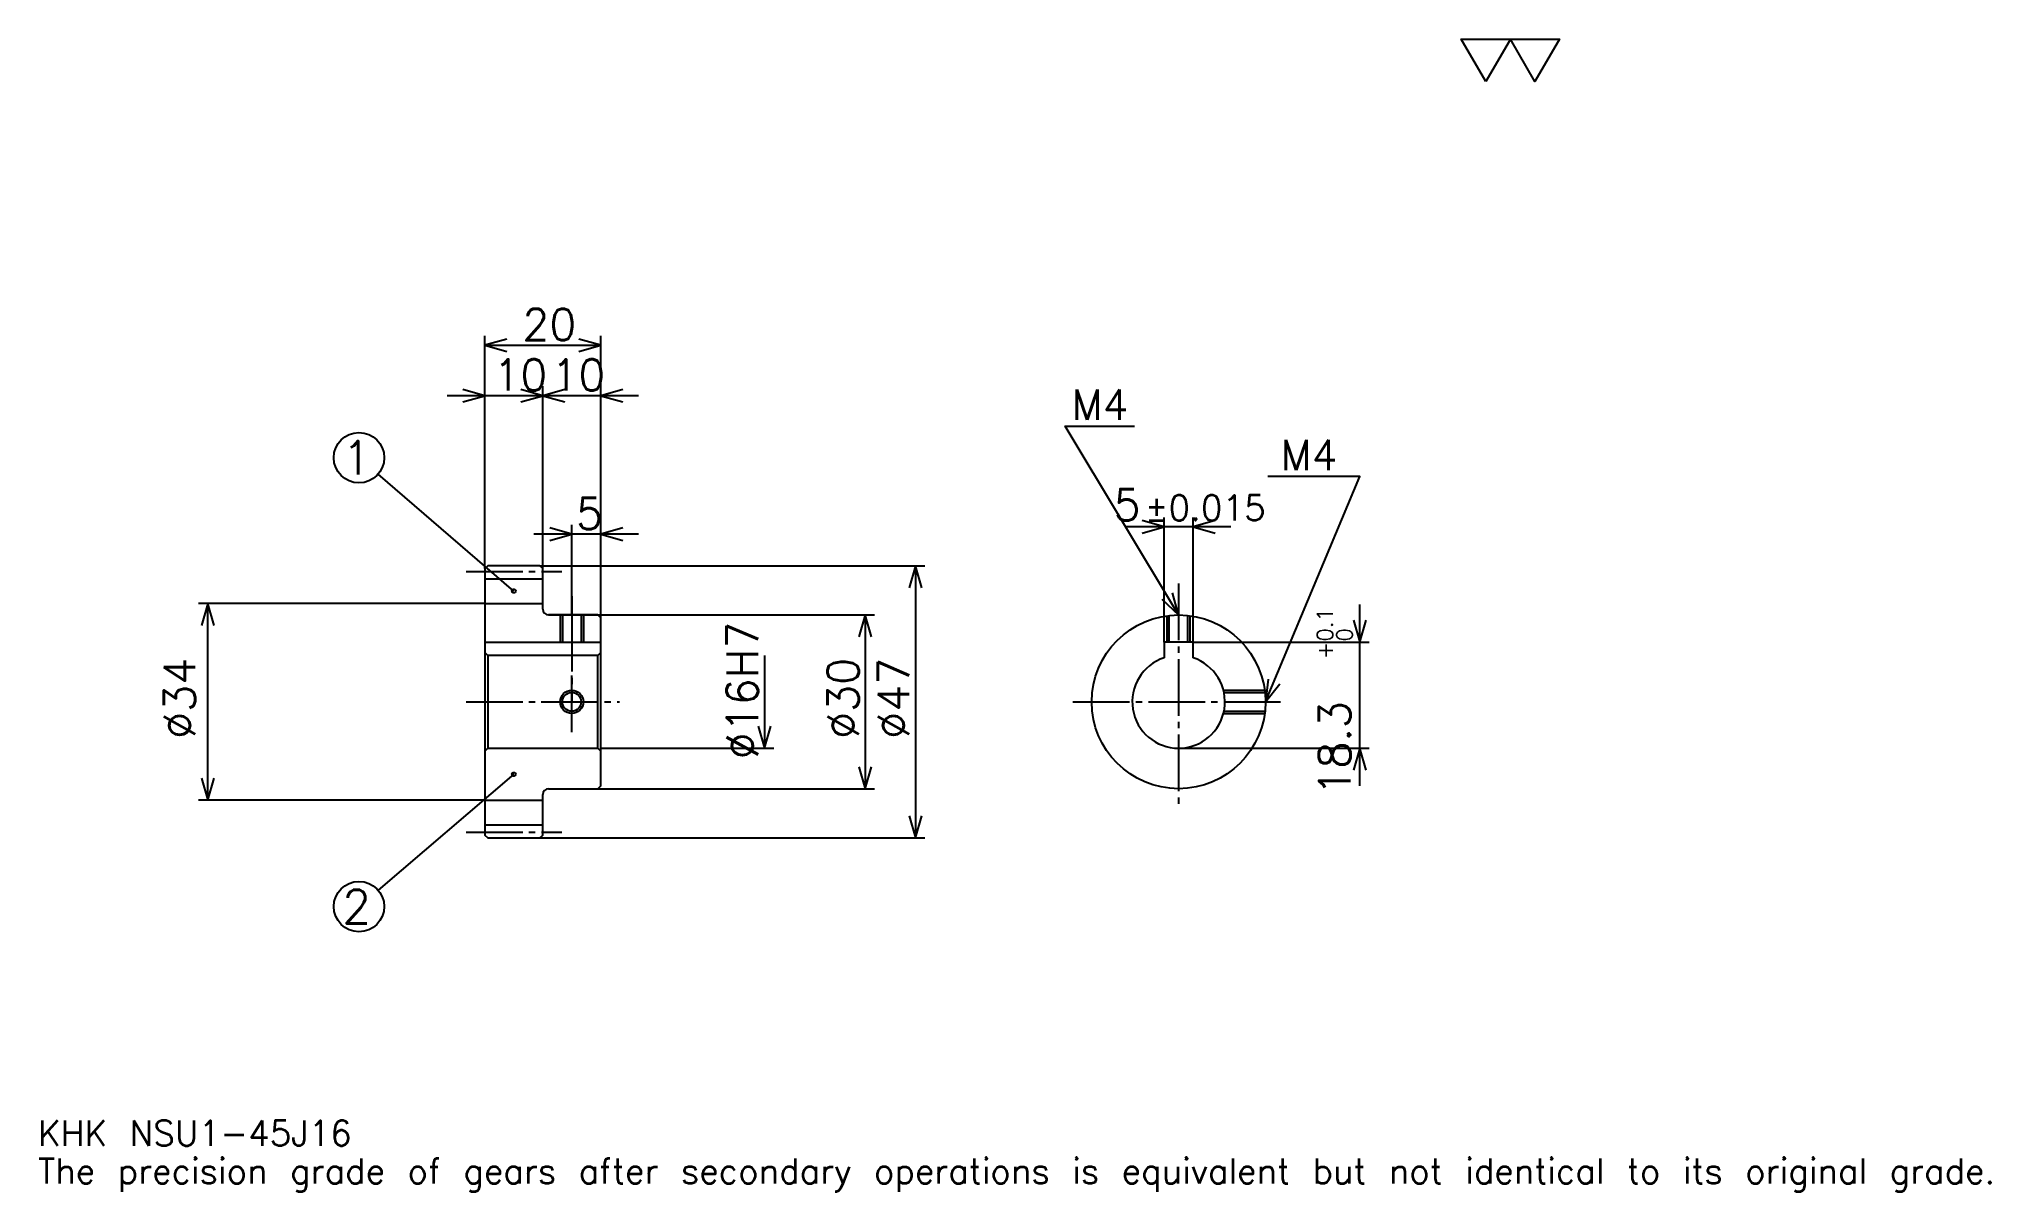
# Model space of a CAD drawing. Extents: x 11 to 348, y 4 to 203.
import ezdxf

# ---------------------------------------------------------------- set-up
doc = ezdxf.new("R2010")
doc.units = 0
doc.linetypes.add('DASHDOT', pattern=[13.04348, 9.782609, -1.086957, 1.086957, -1.086957])
doc.layers.get('0').update_dxf_attribs({"linetype": 'CONTINUOUS'})
doc.layers.add('DASHDOT', color=6, linetype='DASHDOT')
doc.styles.add('KANJI', font='TXT', dxfattribs={"bigfont": 'BIGFONT'})

msp = doc.modelspace()

# ---------------------------------------------------------------- linework, layer by layer
at = {"color": 5}
for p, q in [((88.043472, 112.08696), (88.043472, 151.76088)), ((108.043472, 112.08696), (108.043472, 151.76088)), ((88.043472, 150.130432), (108.043472, 150.130432)), ((98.043472, 112.08696), (98.043472, 143.065216)), ((104.565216, 141.434784), (81.521736, 141.434784)), ((114.565216, 141.434784), (91.521736, 141.434784)), ((93.043472, 107.71196), (69.59967, 127.889832)), ((103.043472, 112.08696), (103.043472, 119.152176)), ((216.847824, 118.804352), (198.804352, 118.804352)), ((205.32608, 98.886963), (205.32608, 120.434784)), ((210.32608, 98.886963), (210.32608, 120.434784)), ((114.565216, 117.521744), (96.521736, 117.521744)), ((88.043472, 111.58696), (88.043472, 112.08696)), ((97.543472, 112.08696), (108.043472, 112.08696)), ((98.043472, 111.58696), (98.043472, 112.08696)), ((103.043472, 103.58696), (103.043472, 112.08696)), ((103.043472, 103.58696), (103.043472, 112.08696)), ((108.043472, 112.08696), (164.021729, 112.08696)), ((108.043472, 103.08696), (108.043472, 112.08696)), ((162.391296, 112.08696), (162.391296, 65.08696)), ((88.043472, 105.58696), (38.586948, 105.58696)), ((40.217384, 71.58696), (40.217384, 105.58696)), ((239.130432, 74.065224), (239.130432, 105.408699)), ((99.043472, 103.58696), (108.043472, 103.58696)), ((108.043472, 103.58696), (155.32608, 103.58696)), ((153.695648, 103.58696), (153.695648, 73.58696)), ((210.32608, 98.886963), (240.760864, 98.886963)), ((136.304352, 96.58696), (136.304352, 80.58696)), ((108.043472, 80.58696), (137.934784, 80.58696)), ((207.82608, 80.58696), (240.760864, 80.58696)), ((93.043472, 76.08696), (69.610352, 56.071644)), ((88.043472, 71.58696), (38.586948, 71.58696)), ((99.043472, 73.58696), (108.043472, 73.58696)), ((108.043472, 73.58696), (155.32608, 73.58696)), ((97.543472, 65.08696), (108.043472, 65.08696)), ((108.043472, 65.08696), (164.021729, 65.08696))]:
    msp.add_line(p, q, dxfattribs=at)
at = {"color": 4}
for p, q in [((88.043472, 109.83696), (98.043472, 109.83696)), ((88.043472, 105.58696), (98.043472, 105.58696)), ((88.043472, 98.886963), (108.043472, 98.886963)), ((88.543472, 96.58696), (88.543472, 80.58696)), ((107.543472, 96.58696), (108.043472, 97.08696)), ((107.543472, 80.58696), (108.043472, 80.08696)), ((88.043472, 71.58696), (98.043472, 71.58696)), ((88.043472, 67.33696), (98.043472, 67.33696))]:
    msp.add_line(p, q, dxfattribs=at)
at = {"color": 7}
msp.add_lwpolyline([(260.869568, 195.652176), (256.630432, 203), (273.586975, 203), (269.347839, 195.652176), (265.108704, 203), (260.869568, 195.652176)], dxfattribs=at)
at = {"color": 5}
for points in [[(91.847816, 151.217392), (88.043472, 150.130432), (91.847816, 149.043488)], [(104.23912, 149.043488), (108.043472, 150.130432), (104.23912, 151.217392)], [(84.239128, 140.347824), (88.043472, 141.434784), (84.239128, 142.521744)], [(94.23912, 140.347824), (98.043472, 141.434784), (94.23912, 142.521744)], [(101.847824, 142.521744), (98.043472, 141.434784), (101.847824, 140.347824)], [(111.847824, 142.521744), (108.043472, 141.434784), (111.847824, 140.347824)], [(207.82608, 103.58696), (188.260864, 136.195648), (200.217377, 136.195648)], [(222.82608, 88.58696), (239.130432, 127.5), (223.260864, 127.5)], [(99.23912, 116.434784), (103.043472, 117.521744), (99.23912, 118.608696)], [(111.847824, 118.608696), (108.043472, 117.521744), (111.847824, 116.434784)], [(201.521729, 117.717392), (205.32608, 118.804352), (201.521729, 119.891312)], [(214.130432, 119.891312), (210.32608, 118.804352), (214.130432, 117.717392)], [(163.478256, 108.282608), (162.391296, 112.08696), (161.304337, 108.282608)], [(41.30434, 101.782608), (40.217384, 105.58696), (39.130428, 101.782608)], [(204.936707, 106.289925), (207.82608, 103.58696), (206.800812, 107.408394)], [(154.782608, 99.782608), (153.695648, 103.58696), (152.608688, 99.782608)], [(238.043472, 102.691307), (239.130432, 98.886963), (240.217392, 102.691307)], [(223.293732, 92.515808), (222.82608, 88.58696), (225.298767, 91.675713)], [(135.217392, 84.391312), (136.304352, 80.58696), (137.391296, 84.391312)], [(240.217392, 76.782616), (239.130432, 80.58696), (238.043472, 76.782616)], [(39.130428, 75.391312), (40.217384, 71.58696), (41.30434, 75.391312)], [(152.608688, 77.391312), (153.695648, 73.58696), (154.782608, 77.391312)], [(161.304337, 68.891312), (162.391296, 65.08696), (163.478256, 68.891312)]]:
    msp.add_lwpolyline(points, dxfattribs=at)
at = {"color": 4}
for points in [[(98.043472, 104.58696), (98.043472, 111.58696), (97.543472, 112.08696), (88.543472, 112.08696), (88.043472, 111.58696), (88.043472, 80.08696)], [(99.043472, 73.58696), (107.543472, 73.58696), (108.043472, 74.08696), (108.043472, 103.08696), (107.543472, 103.58696), (99.043472, 103.58696)], [(101.043472, 103.58696), (101.043472, 98.886963)], [(101.42347, 103.58696), (101.42347, 98.886963)], [(104.663475, 103.58696), (104.663475, 98.886963)], [(105.043472, 103.58696), (105.043472, 98.886963)], [(205.82608, 98.886963), (205.82608, 103.453026)], [(206.206085, 98.886963), (206.206085, 103.499222)], [(209.446075, 98.886963), (209.446075, 103.499222)], [(209.82608, 98.886963), (209.82608, 103.453026)], [(210.32608, 96.186302), (210.32608, 98.886963), (205.32608, 98.886963), (205.32608, 96.186302)], [(88.043472, 80.08696), (88.543472, 80.58696), (107.543472, 80.58696), (107.543472, 96.58696), (88.543472, 96.58696), (88.043472, 97.08696)], [(215.572052, 90.58696), (222.692154, 90.58696)], [(215.660339, 90.206963), (222.738342, 90.206963)], [(215.572052, 86.58696), (222.692154, 86.58696)], [(215.660339, 86.966957), (222.738342, 86.966957)], [(88.043472, 80.08696), (88.043472, 65.58696), (88.543472, 65.08696), (97.543472, 65.08696), (98.043472, 65.58696), (98.043472, 72.58696)]]:
    msp.add_lwpolyline(points, dxfattribs=at)
at = {"color": 5}
for centre, radius in [((66.304344, 130.726089), 4.347826), ((93.043472, 107.71196), 0.326087), ((93.043472, 76.08696), 0.326087), ((66.304344, 53.247829), 4.347826)]:
    msp.add_circle(centre, radius, dxfattribs=at)
at = {"color": 4}
for centre, radius in [((207.82608, 88.58696), 15), ((103.043472, 88.58696), 1.62)]:
    msp.add_circle(centre, radius, dxfattribs=at)
at = {"color": 7}
msp.add_circle((103.043472, 88.58696), 2, dxfattribs=at)
at = {"color": 4}
for centre, radius, start, end in [((99.043472, 104.58696), 1, 180, 270), ((207.82608, 88.58696), 8, 108.20995733, 71.79004267), ((99.043472, 72.58696), 1, 90, 180)]:
    msp.add_arc(centre, radius, start, end, dxfattribs=at)
at = {"layer": 'DASHDOT', "color": 7}
for p, q in [((84.7826, 111.08696), (101.304344, 111.08696)), ((207.82608, 109.021744), (207.82608, 70.326088)), ((103.043472, 103.58696), (103.043472, 88.58696)), ((84.7826, 88.58696), (111.304344, 88.58696)), ((189.565216, 88.58696), (226.086945, 88.58696)), ((84.7826, 66.08696), (101.304344, 66.08696))]:
    msp.add_line(p, q, dxfattribs=at)
for points in [[(103.043472, 106.847832), (103.043472, 95.626091)], [(103.043472, 83.326088), (103.043472, 93.847832)], [(97.7826, 88.58696), (108.304344, 88.58696)]]:
    msp.add_lwpolyline(points, dxfattribs=at)

# ---------------------------------------------------------------- texts
at = {"color": 7, "style": 'KANJI'}
for s, height, p in [('20', 5.434783, (94.510864, 151)), ('10', 5.434783, (89.510864, 142.304352)), ('10', 5.434783, (99.510864, 142.304352)), ('M4', 5.217392, (189.347809, 137.282608)), ('1', 5.797101, (63.405792, 127.827538)), ('M4', 5.217392, (225.434784, 128.58696)), ('5', 5.434783, (196.607605, 119.891312)), ('5', 5.434783, (103.777168, 118.391312)), ('%%p0.015', 4.347826, (201.987381, 119.891312)), ('2', 5.797101, (63.405792, 50.349277)), ('KHK NSU1-45J16', 4.347826, (10.869565, 11.956522)), ('The precision grade of gears after secondary operations is equivalent but not identical to its original grade.', 4.347826, (10.869565, 5.434783))]:
    msp.add_text(s, height=height, dxfattribs=at).set_placement(p)
for s, height, p in [('%%c16H7', 5.434783, (135.217392, 78.66848)), ('0.1', 2.717391, (234.456512, 98.977814)), ('+', 2.717391, (234.456512, 95.934341)), ('0', 2.717391, (237.82608, 98.977814)), ('%%c34', 5.434783, (38.043472, 82.201088)), ('%%c30', 5.434783, (152.608688, 82.201088)), ('%%c47', 5.434783, (161.304337, 82.201088)), ('18.3', 5.434783, (237.5, 72.410446))]:
    msp.add_text(s, height=height, rotation=90, dxfattribs=at).set_placement(p)

doc.saveas('drawing.dxf')
